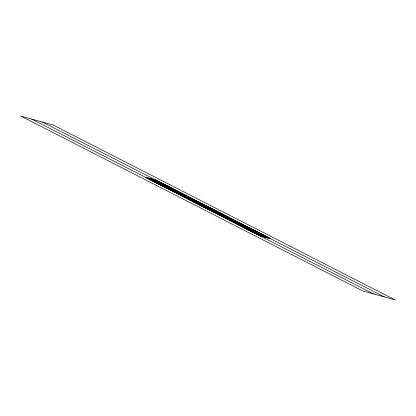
<?xml version="1.0" encoding="UTF-8"?>
<svg xmlns="http://www.w3.org/2000/svg" width="416" height="416" viewBox="0 0 416 416"><rect width="100%" height="100%" fill="white"/><g stroke="black" fill="none" stroke-linecap="round" stroke-linejoin="round"><path stroke-width="0.62" d="M145.6 177.351L156.395 180.346M146.489 177.809L157.284 180.799M147.384 178.261L158.179 181.256M148.273 178.719L159.068 181.709M149.162 179.176L159.957 182.166M150.051 179.629L160.846 182.624M150.946 180.086L161.741 183.076M151.835 180.539L162.63 183.534M152.724 180.996L163.519 183.986M153.618 181.454L164.414 184.444M154.508 181.906L165.303 184.902M155.397 182.364L166.192 185.354M156.286 182.816L167.081 185.812M157.18 183.274L167.976 186.264M158.07 183.732L168.865 186.722M158.959 184.184L169.754 187.179M159.848 184.642L170.648 187.632M160.742 185.094L171.538 188.089M161.632 185.552L172.427 188.542M162.521 186.004L173.316 188.999M163.415 186.462L174.21 189.457M164.304 186.919L175.1 189.909M165.194 187.372L175.989 190.367M166.083 187.829L176.883 190.819M166.977 188.282L177.772 191.277M167.866 188.739L178.662 191.734M168.756 189.197L179.551 192.187M169.65 189.649L180.445 192.644M170.539 190.107L181.334 193.097M171.428 190.559L182.224 193.554M172.318 191.017L183.118 194.012M173.212 191.474L184.007 194.464M174.101 191.927L184.896 194.922M174.99 192.384L185.786 195.374M175.885 192.837L186.68 195.832M176.774 193.294L187.569 196.284M177.663 193.752L188.458 196.742M178.552 194.204L189.348 197.2M179.447 194.662L190.242 197.652M180.336 195.114L191.131 198.11M181.225 195.572L192.02 198.562M182.12 196.03L192.915 199.02M183.009 196.482L193.804 199.477M183.898 196.94L194.693 199.93M184.787 197.392L195.582 200.387M185.682 197.85L196.477 200.84M186.571 198.307L197.366 201.297M187.46 198.76L198.255 201.755M188.349 199.217L199.15 202.207M189.244 199.67L200.039 202.665M190.133 200.127L200.928 203.117M191.022 200.585L201.817 203.575M191.916 201.037L202.712 204.032M192.806 201.495L203.601 204.485M193.695 201.947L204.49 204.942M194.584 202.405L205.384 205.395M195.478 202.857L206.274 205.852M196.368 203.315L207.163 206.31M197.257 203.772L208.052 206.762M198.151 204.225L208.946 207.22M199.04 204.682L209.836 207.672M199.93 205.135L210.725 208.13M200.819 205.592L211.614 208.588M201.713 206.05L212.508 209.04M202.602 206.502L213.398 209.498M203.492 206.96L214.287 209.95M204.386 207.412L215.181 210.408M205.275 207.87L216.07 210.865M206.164 208.328L216.96 211.318M207.054 208.78L217.849 211.775M207.948 209.238L218.743 212.228M208.837 209.69L219.632 212.685M209.726 210.148L220.522 213.143M210.616 210.605L221.416 213.595M211.51 211.058L222.305 214.053M212.399 211.515L223.194 214.505M213.288 211.968L224.084 214.963M214.183 212.425L224.978 215.415M215.072 212.883L225.867 215.873M215.961 213.335L226.756 216.33M216.85 213.793L227.651 216.783M217.745 214.245L228.54 217.24M218.634 214.703L229.429 217.693M219.523 215.16L230.318 218.15M220.418 215.613L231.213 218.608M221.307 216.07L232.102 219.06M222.196 216.523L232.991 219.518M223.085 216.98L233.88 219.97M223.98 217.438L234.775 220.428M224.869 217.89L235.664 220.886M225.758 218.348L236.553 221.338M226.652 218.8L237.448 221.796M227.542 219.258L238.337 222.248M228.431 219.716L239.226 222.706M229.32 220.168L240.115 223.163M230.214 220.626L241.01 223.616M231.104 221.078L241.899 224.073M231.993 221.536L242.788 224.526M232.882 221.988L243.682 224.983M233.776 222.446L244.572 225.441M234.666 222.903L245.461 225.893M235.555 223.356L246.35 226.351M236.449 223.813L247.244 226.803M237.338 224.266L248.134 227.261M238.228 224.723L249.023 227.718M239.117 225.181L249.917 228.171M240.011 225.633L250.806 228.628M240.9 226.091L251.696 229.081M241.79 226.543L252.585 229.538M242.684 227.001L253.479 229.996M243.573 227.458L254.368 230.448M244.462 227.911L255.258 230.906M245.352 228.368L256.152 231.358M246.246 228.821L257.041 231.816M247.135 229.278L257.93 232.268M248.024 229.736L258.82 232.726M248.919 230.188L259.714 233.184M249.808 230.646L260.603 233.636M250.697 231.098L261.492 234.094M251.586 231.556L262.382 234.546M252.481 232.014L263.276 235.004M253.37 232.466L264.165 235.461M254.259 232.924L265.054 235.914M255.154 233.376L265.949 236.371M256.043 233.834L266.838 236.824M256.932 234.291L267.727 237.281M257.821 234.744L268.616 237.739M258.716 235.201L269.511 238.191M259.605 235.654L270.4 238.649M42.39 122.044L384.405 296.951M155.891 180.206L270.234 238.602M155.47 180.086L269.807 238.482M155.048 179.972L269.386 238.368M154.622 179.852L268.965 238.248M154.201 179.738L268.544 238.134M153.78 179.618L268.122 238.014M153.358 179.504L267.701 237.9M152.937 179.384L267.28 237.78M152.516 179.27L266.859 237.666M152.095 179.15L266.438 237.552M151.757 179.057L266.016 237.432M151.336 178.942L265.678 237.338M150.914 178.823L265.257 237.224M150.493 178.708L264.836 237.104M150.072 178.589L264.41 236.99M149.651 178.474L263.988 236.87M149.224 178.36L263.567 236.756M148.803 178.24L263.146 236.636M148.382 178.126L262.725 236.522M147.961 178.006L262.304 236.402M147.54 177.892L261.882 236.288M147.118 177.772L261.461 236.168M146.697 177.658L261.04 236.054M146.359 177.564L260.619 235.934M145.938 177.445L260.281 235.841M31.595 119.049L373.61 293.956M53.186 125.034L20.8 116.059L362.814 290.966L395.2 299.941L53.186 125.034"/></g></svg>
